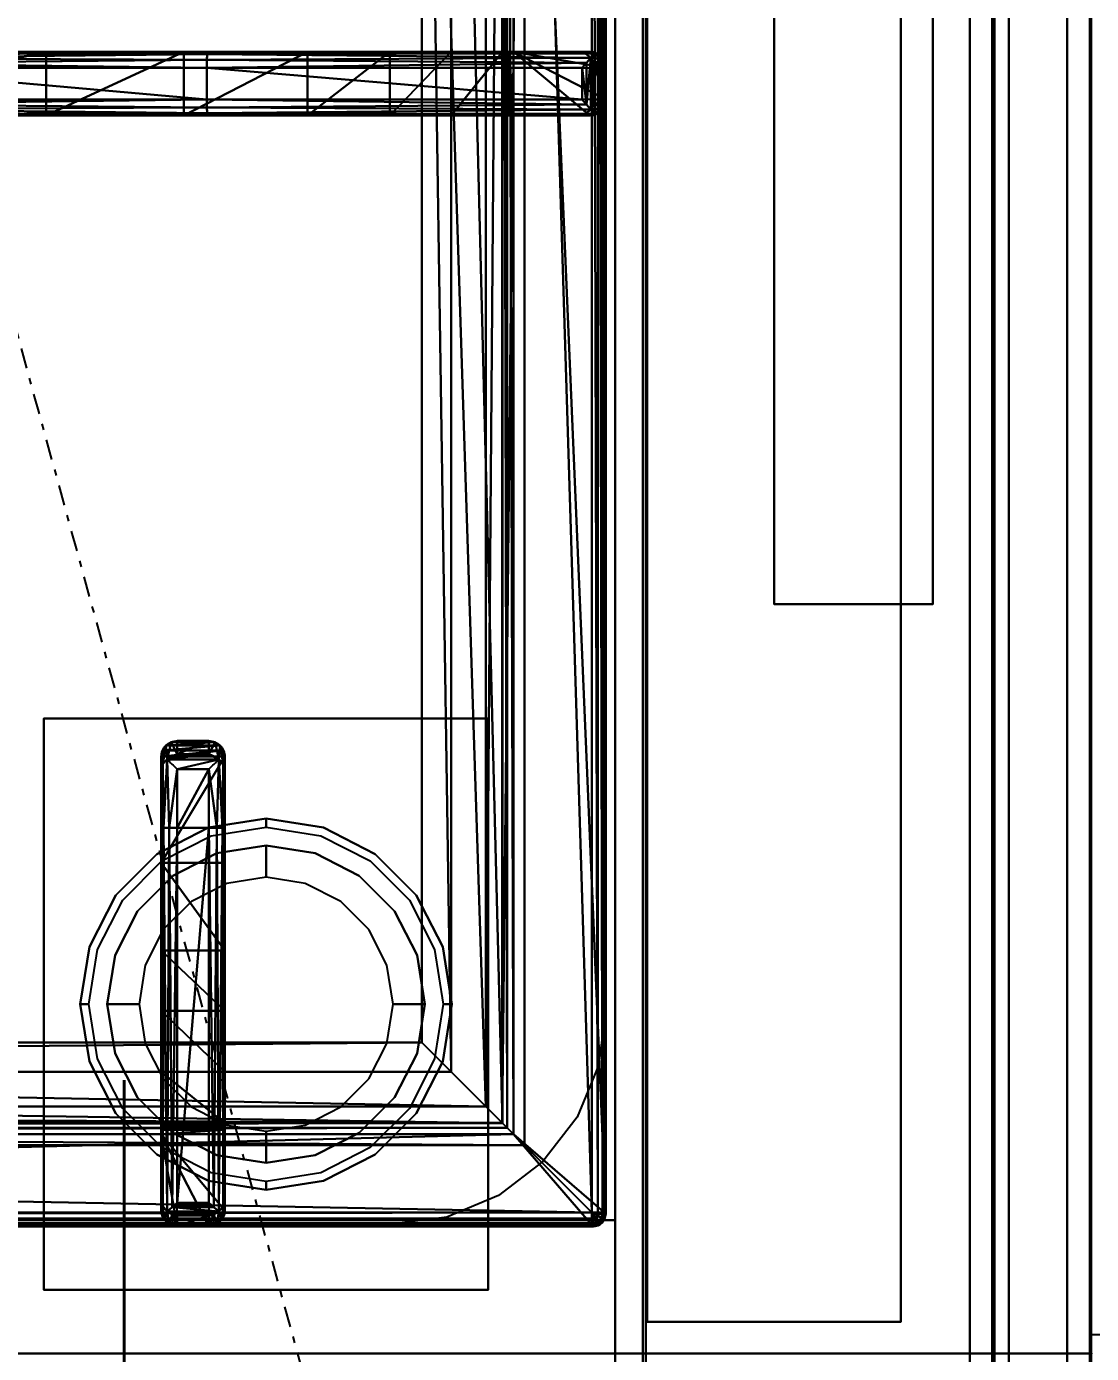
# Model space of a CAD drawing. Header units: millimetres. Extents: x 45 to 25350, y 77 to 5059.
# Drawn here: x 22206.23 to 22223, y 3859.1 to 3880 of the extents above; entities that cross this region are included whole.
import ezdxf

# ---------------------------------------------------------------- set-up
doc = ezdxf.new("R2010")
doc.units = ezdxf.units.MM
doc.header["$LTSCALE"] = 5
doc.linetypes.add('TRATTEGGIATA', pattern=[19.05, 12.7, -6.35])
doc.linetypes.add('TRATTO-PUNTO', pattern=[1, 0.5, -0.25, 0, -0.25])
for name, color, linetype in [('200-EquipBlack-3d', 250, 'Continuous'), ('200-EquipBorder-2d', 9, 'Continuous'), ('200-EquipDoors-2d', 252, 'Continuous'), ('200-EquipInternal-2d', 252, 'Continuous'), ('200-EquipSteel-3d', 9, 'Continuous'), ('250-ele-2d', 20, 'Continuous')]:
    doc.layers.add(name, color=color, linetype=linetype)
doc.layers.add('200-InsPoint-3D', color=3, linetype='Continuous', plot=False)
doc.styles.add('SIMPLEX', font='simplex')

# ---------------------------------------------------------------- blocks, each defined once
blk = doc.blocks.new('ELECTROLUX-MC7-PASTACOOKER-400')
at = {"layer": '200-EquipSteel-3d'}
for points, invisible_edges in [([(400, -655, 900), (370, -571.24, 900), (370, -133.76, 900), (400, -80.5, 900)], 5), ([(368.85, -579.97, 900), (370, -571.24, 900), (400, -655, 900)], 10), ([(365.48, -588.12, 900), (368.85, -579.97, 900), (400, -655, 900)], 10), ([(360.11, -595.11, 900), (365.48, -588.12, 900), (400, -655, 900)], 10), ([(353.12, -600.48, 900), (360.11, -595.11, 900), (400, -655, 900)], 10), ([(344.97, -603.85, 900), (353.12, -600.48, 900), (400, -655, 900)], 10), ([(336.24, -605, 900), (344.97, -603.85, 900), (400, -655, 900)], 10), ([(0, -655, 900), (63.76, -605, 900), (336.24, -605, 900), (400, -655, 900)], 5)]:
    blk.add_3dface(points, dxfattribs=dict(at, invisible_edges=invisible_edges))
blk = doc.blocks.new('ELECTROLUX-MC-CRUSCOTTO400')
at = {"layer": '200-EquipBorder-2d'}
for p in [(400, 0), (0, -75)]:
    blk.add_line(p, (400, -75), dxfattribs=at)
at = {"layer": '200-EquipSteel-3d'}
for points in [[(0, -55.83, 654.41), (0, 0, 660.54), (400, 0, 660.54), (400, -55.83, 654.41)], [(0, 0, 660.54), (0, 0, 900), (400, 0, 900), (400, 0, 660.54)], [(0, 0, 900), (0, -62, 900), (400, -62, 900), (400, 0, 900)], [(0, -4.32, 810.26), (0, -59.37, 692.2), (400, -59.37, 692.2), (400, -4.32, 810.26)], [(0, -71.19, 877.81), (0, -4.82, 813.08), (400, -4.82, 813.08), (400, -71.19, 877.81)], [(0, -59.7, 690.72), (0, -59.7, 657.89), (400, -59.7, 657.89), (400, -59.7, 690.72)], [(0, -74.75, 884.46), (0, -71.19, 877.81), (400, -71.19, 877.81), (400, -74.75, 884.46)]]:
    blk.add_3dface(points, dxfattribs=at)
for points, invisible_edges in [([(0, -4.12, 811.75), (0, -4.1, 810.99), (400, -4.1, 810.99), (400, -4.12, 811.75)], 10), ([(0, -4.1, 810.99), (0, -4.32, 810.26), (400, -4.32, 810.26), (400, -4.1, 810.99)], 8), ([(0, -4.36, 812.47), (0, -4.12, 811.75), (400, -4.12, 811.75), (400, -4.36, 812.47)], 10), ([(0, -4.82, 813.08), (0, -4.36, 812.47), (400, -4.36, 812.47), (400, -4.82, 813.08)], 2), ([(0, -57.28, 654.56), (0, -55.83, 654.41), (400, -55.83, 654.41), (400, -57.28, 654.56)], 8), ([(0, -58.54, 655.29), (0, -57.28, 654.56), (400, -57.28, 654.56), (400, -58.54, 655.29)], 10), ([(0, -59.4, 656.46), (0, -58.54, 655.29), (400, -58.54, 655.29), (400, -59.4, 656.46)], 10), ([(0, -59.37, 692.2), (0, -59.51, 691.85), (400, -59.51, 691.85), (400, -59.37, 692.2)], 2), ([(0, -59.7, 657.89), (0, -59.4, 656.46), (400, -59.4, 656.46), (400, -59.7, 657.89)], 2), ([(0, -59.51, 691.85), (0, -59.62, 691.48), (400, -59.62, 691.48), (400, -59.51, 691.85)], 10), ([(0, -59.62, 691.48), (0, -59.68, 691.11), (400, -59.68, 691.11), (400, -59.62, 691.48)], 10), ([(0, -59.68, 691.11), (0, -59.7, 690.72), (400, -59.7, 690.72), (400, -59.68, 691.11)], 8), ([(0, -62, 900), (0, -69.22, 897.81), (400, -69.22, 897.81), (400, -62, 900)], 2), ([(0, -69.22, 897.81), (0, -74.01, 891.97), (400, -74.01, 891.97), (400, -69.22, 897.81)], 10), ([(0, -74.01, 891.97), (0, -74.75, 884.46), (400, -74.75, 884.46), (400, -74.01, 891.97)], 8)]:
    blk.add_3dface(points, dxfattribs=dict(at, invisible_edges=invisible_edges))
at = {"layer": '200-InsPoint-3D'}
blk.add_point((400, -75), dxfattribs=at)
blk = doc.blocks.new('ELECTROLUX-MC7-BODYTOP400')
at = {"layer": '200-EquipBorder-2d'}
blk.add_line((400, 0), (400, -655), dxfattribs=at)
at = {"layer": '200-EquipSteel-3d'}
for points in [[(0, -655, 650), (0, -2, 650), (400, -2, 650), (400, -655, 650)], [(400, -655, 650), (400, -2, 650), (400, -2, 900), (400, -655, 900)], [(0, -655, 650), (400, -655, 650), (400, -655, 900), (0, -655, 900)]]:
    blk.add_3dface(points, dxfattribs=at)
blk = doc.blocks.new('ELECTROLUX-MC7-BODY400X600')
at = {"layer": '200-EquipSteel-3d'}
for points in [[(379, -655, 200), (400, -655, 200), (400, -2, 200), (379, -2, 200)], [(400, -655, 650), (400, -655, 200), (400, -2, 200), (400, -2, 650)], [(400, -655, 200), (379, -655, 200), (379, -655, 650), (400, -655, 650)]]:
    blk.add_3dface(points, dxfattribs=at)
blk = doc.blocks.new('E7PCED1KF0')
for name, p in [('ELECTROLUX-MC7-BODYTOP400', (0, 0)), ('ELECTROLUX-MC7-BODY400X600', (0, 0)), ('ELECTROLUX-MC7-PASTACOOKER-400', (0, 0)), ('ELECTROLUX-MC-CRUSCOTTO400', (0, -655))]:
    blk.add_blockref(name, p)
blk = doc.blocks.new('ECON')
at = {"layer": '250-ele-2d'}
for p, q in [((0, 40.64), (0, 20.32)), ((-40.64, 0), (-20.32, 0)), ((20.32, 0), (40.64, 0)), ((0, -20.32), (0, -40.64))]:
    blk.add_line(p, q, dxfattribs=at)
for radius in [20.32, 1]:
    blk.add_circle((0, 0), radius, dxfattribs=at)
blk.add_point((0, 0), dxfattribs=at)
at = {"layer": '250-ele-2d', "style": 'SIMPLEX', "flags": 8}
blk.add_attdef('E', (50.05, -40.64), '', height=81, dxfattribs=at)
blk = doc.blocks.new('ELECTROLUX-MC7-BODY1200X250')
at = {"layer": '200-EquipBorder-2d'}
blk.add_line((0, -655), (0, 0), dxfattribs=at)
at = {"layer": '200-EquipSteel-3d'}
for points, invisible_edges in [([(0, -655, 650), (0, -655, 900), (0, -2, 900), (0, -102, 724)], 12), ([(0, -102, 724), (0, -655, 650), (0, -102, 650)], 1)]:
    blk.add_3dface(points, dxfattribs=dict(at, invisible_edges=invisible_edges))
for points in [[(0, -655, 650), (0, -102, 650), (1200, -102, 650), (1200, -655, 650)], [(0, -655, 650), (1200, -655, 650), (1200, -655, 900), (0, -655, 900)]]:
    blk.add_3dface(points, dxfattribs=at)
blk = doc.blocks.new('ELECTROLUX-MC-CRUSCOTTO1200')
at = {"layer": '200-EquipBorder-2d'}
for p, q in [((0, 0), (0, -75)), ((0, -75), (1200, -75))]:
    blk.add_line(p, q, dxfattribs=at)
at = {"layer": '200-EquipSteel-3d'}
for points in [[(0, -55.83, 654.41), (0, 0, 660.54), (1200, 0, 660.54), (1200, -55.83, 654.41)], [(0, 0, 660.54), (0, 0, 900), (1200, 0, 900), (1200, 0, 660.54)], [(0, 0, 900), (0, -62, 900), (1200, -62, 900), (1200, 0, 900)], [(0, -4.32, 810.26), (0, -59.37, 692.2), (1200, -59.37, 692.2), (1200, -4.32, 810.26)], [(0, -71.19, 877.81), (0, -4.82, 813.08), (1200, -4.82, 813.08), (1200, -71.19, 877.81)], [(0, -59.7, 690.72), (0, -59.7, 657.89), (1200, -59.7, 657.89), (1200, -59.7, 690.72)], [(0, -74.75, 884.46), (0, -71.19, 877.81), (1200, -71.19, 877.81), (1200, -74.75, 884.46)]]:
    blk.add_3dface(points, dxfattribs=at)
for points, invisible_edges in [([(0, -4.12, 811.75), (0, -4.1, 810.99), (1200, -4.1, 810.99), (1200, -4.12, 811.75)], 10), ([(0, -4.1, 810.99), (0, -4.32, 810.26), (1200, -4.32, 810.26), (1200, -4.1, 810.99)], 8), ([(0, -4.36, 812.47), (0, -4.12, 811.75), (1200, -4.12, 811.75), (1200, -4.36, 812.47)], 10), ([(0, -4.82, 813.08), (0, -4.36, 812.47), (1200, -4.36, 812.47), (1200, -4.82, 813.08)], 2), ([(0, -57.28, 654.56), (0, -55.83, 654.41), (1200, -55.83, 654.41), (1200, -57.28, 654.56)], 8), ([(0, -58.54, 655.29), (0, -57.28, 654.56), (1200, -57.28, 654.56), (1200, -58.54, 655.29)], 10), ([(0, -59.4, 656.46), (0, -58.54, 655.29), (1200, -58.54, 655.29), (1200, -59.4, 656.46)], 10), ([(0, -59.37, 692.2), (0, -59.51, 691.85), (1200, -59.51, 691.85), (1200, -59.37, 692.2)], 2), ([(0, -59.7, 657.89), (0, -59.4, 656.46), (1200, -59.4, 656.46), (1200, -59.7, 657.89)], 2), ([(0, -59.51, 691.85), (0, -59.62, 691.48), (1200, -59.62, 691.48), (1200, -59.51, 691.85)], 10), ([(0, -59.62, 691.48), (0, -59.68, 691.11), (1200, -59.68, 691.11), (1200, -59.62, 691.48)], 10), ([(0, -59.68, 691.11), (0, -59.7, 690.72), (1200, -59.7, 690.72), (1200, -59.68, 691.11)], 8), ([(0, -62, 900), (0, -69.22, 897.81), (1200, -69.22, 897.81), (1200, -62, 900)], 2), ([(0, -69.22, 897.81), (0, -74.01, 891.97), (1200, -74.01, 891.97), (1200, -69.22, 897.81)], 10), ([(0, -74.01, 891.97), (0, -74.75, 884.46), (1200, -74.75, 884.46), (1200, -74.01, 891.97)], 8)]:
    blk.add_3dface(points, dxfattribs=dict(at, invisible_edges=invisible_edges))
at = {"layer": '200-InsPoint-3D'}
blk.add_point((0, -75), dxfattribs=at)
blk = doc.blocks.new('ELECTROLUX-MC7-TOPFYERBRURNERS6')
at = {"layer": '200-EquipInternal-2d'}
for p, q in [((20, -651.5), (20, -85.5)), ((195, -534.86), (195, -590.74)), ((197.5, -590.69), (197.5, -534.29)), ((202.5, -534.29), (202.5, -590.69)), ((205, -590.74), (205, -534.86)), ((82.76, -583.5), (22.47, -583.5)), ((91.91, -583.5), (82.76, -583.5)), ((91.91, -583.5), (94.04, -583.5)), ((20, -586), (20, -591)), ((20, -586), (20, -591)), ((22, -586), (22, -591)), ((22, -586), (82.81, -586)), ((82.81, -586), (82.81, -591)), ((82.81, -586), (92.02, -586)), ((92.02, -591), (92.02, -586)), ((96.48, -586), (94.37, -586)), ((94.37, -586), (94.37, -591)), ((96.48, -591), (96.48, -586)), ((82.81, -591), (22, -591)), ((92.02, -591), (82.81, -591)), ((94.37, -591), (96.48, -591)), ((195, -590.74), (195, -651.03)), ((197.5, -590.69), (202.5, -590.69)), ((197.5, -651.5), (197.5, -590.69)), ((202.5, -590.69), (202.5, -651.5)), ((205, -651.03), (205, -590.74)), ((22.47, -593.5), (82.76, -593.5)), ((82.76, -593.5), (91.91, -593.5)), ((94.04, -593.5), (91.91, -593.5)), ((197.5, -651.5), (202.5, -651.5)), ((378, -653.5), (22, -653.5)), ((197.5, -653.5), (202.5, -653.5)), ((197.5, -653.5), (202.5, -653.5))]:
    blk.add_line(p, q, dxfattribs=at)
blk.add_lwpolyline([(48.98, -112.48), (351.02, -112.48), (351.02, -624.52), (48.98, -624.52)], close=True, dxfattribs=at)
at = {"layer": '200-EquipInternal-2d', "extrusion": (0, 0, -1)}
for centre, major_axis, ratio, start_param, end_param in [((22.47, -586), (0, 2.5), 0.948965, -0.895145, 0), ((82.76, -586), (0, 2.5), 0.02182, 0, 1.570796), ((91.91, -586), (0, 2.5), 0.84544, 0, 0.894481), ((91.91, -586), (2.5, 2.5), 0.02182, 0.872665, 1.54898), ((91.91, -586), (-1.92, 1.92), 0.8391, 1.592613, 2.268928), ((82.76, -591), (0, 2.5), 0.02182, 1.570796, 3.141593), ((91.91, -591), (-2.5, 2.5), 0.02182, 1.592613, 2.268928), ((91.91, -591), (1.92, 1.92), 0.8391, 0.872665, 1.54898), ((22.47, -591), (0, 2.5), 0.948965, 3.141593, 4.036737), ((91.91, -591), (0, 2.5), 0.84544, 2.247111, 3.141593)]:
    blk.add_ellipse(centre, major_axis=major_axis, ratio=ratio, start_param=start_param, end_param=end_param, dxfattribs=at)
at = {"layer": '200-EquipInternal-2d'}
for centre, major_axis, ratio, start_param, end_param in [((197.5, -590.74), (2.5, 0), 0.02182, 1.570796, 3.141593), ((202.5, -590.74), (2.5, 0), 0.02182, 0, 1.570796), ((22, -651.5), (1.42, 1.42), 0.997265, 2.357564, 3.925621), ((197.5, -651.03), (2.5, 0), 0.948965, 3.141593, 4.036737), ((202.5, -651.03), (2.5, 0), 0.948965, -0.895145, 0)]:
    blk.add_ellipse(centre, major_axis=major_axis, ratio=ratio, start_param=start_param, end_param=end_param, dxfattribs=at)
for points, knots in [([(20, -586), (20.01, -585.86), (20.03, -585.71), (20.09, -585.41), (20.14, -585.25), (20.31, -584.87), (20.45, -584.64), (20.62, -584.44)], [0, 0, 0, 0, 0.576945, 0.576945, 1.153889, 1.153889, 2.068716, 2.068716, 2.068716, 2.068716]), ([(20.62, -584.44), (20.79, -584.64), (20.99, -584.87), (21.33, -585.25), (21.47, -585.41), (21.74, -585.71), (21.87, -585.86), (22, -586)], [11.858599, 11.858599, 11.858599, 11.858599, 12.773425, 12.773425, 13.35037, 13.35037, 13.927314, 13.927314, 13.927314, 13.927314]), ([(94.04, -583.5), (94.19, -583.5), (94.35, -583.51), (94.66, -583.58), (94.82, -583.63), (95.12, -583.75), (95.26, -583.83), (95.53, -584.02), (95.65, -584.12), (95.87, -584.34), (95.97, -584.47), (96.15, -584.74), (96.23, -584.89), (96.35, -585.2), (96.4, -585.36), (96.46, -585.68), (96.48, -585.84), (96.48, -586)], [3.776921, 3.776921, 3.776921, 3.776921, 4.248957, 4.248957, 4.720993, 4.720993, 5.193029, 5.193029, 5.665065, 5.665065, 6.135831, 6.135831, 6.606596, 6.606596, 7.077361, 7.077361, 7.548126, 7.548126, 7.548126, 7.548126]), ([(20.62, -592.56), (20.45, -592.36), (20.31, -592.13), (20.14, -591.75), (20.09, -591.59), (20.03, -591.29), (20.01, -591.14), (20, -591)], [11.858599, 11.858599, 11.858599, 11.858599, 12.773425, 12.773425, 13.35037, 13.35037, 13.927314, 13.927314, 13.927314, 13.927314]), ([(22, -591), (21.87, -591.14), (21.74, -591.29), (21.47, -591.59), (21.33, -591.75), (20.99, -592.13), (20.79, -592.36), (20.62, -592.56)], [0, 0, 0, 0, 0.576945, 0.576945, 1.153889, 1.153889, 2.068716, 2.068716, 2.068716, 2.068716]), ([(96.48, -591), (96.48, -591.16), (96.46, -591.32), (96.4, -591.64), (96.35, -591.8), (96.23, -592.11), (96.15, -592.26), (95.97, -592.53), (95.87, -592.66), (95.65, -592.88), (95.53, -592.98), (95.26, -593.17), (95.12, -593.25), (94.82, -593.37), (94.66, -593.42), (94.35, -593.48), (94.19, -593.5), (94.04, -593.5)], [15.096253, 15.096253, 15.096253, 15.096253, 15.567018, 15.567018, 16.037783, 16.037783, 16.508548, 16.508548, 16.979314, 16.979314, 17.45135, 17.45135, 17.923386, 17.923386, 18.395422, 18.395422, 18.867458, 18.867458, 18.867458, 18.867458]), ([(195.94, -652.88), (196.14, -652.71), (196.37, -652.51), (196.75, -652.17), (196.91, -652.03), (197.21, -651.76), (197.36, -651.63), (197.5, -651.5)], [11.858599, 11.858599, 11.858599, 11.858599, 12.773425, 12.773425, 13.35037, 13.35037, 13.927314, 13.927314, 13.927314, 13.927314]), ([(202.5, -651.5), (202.64, -651.63), (202.79, -651.76), (203.09, -652.03), (203.25, -652.17), (203.63, -652.51), (203.86, -652.71), (204.06, -652.88)], [0, 0, 0, 0, 0.576945, 0.576945, 1.153889, 1.153889, 2.068716, 2.068716, 2.068716, 2.068716]), ([(197.5, -653.5), (197.36, -653.49), (197.21, -653.47), (196.91, -653.41), (196.75, -653.36), (196.37, -653.19), (196.14, -653.05), (195.94, -652.88)], [0, 0, 0, 0, 0.576945, 0.576945, 1.153889, 1.153889, 2.068716, 2.068716, 2.068716, 2.068716]), ([(204.06, -652.88), (203.86, -653.05), (203.63, -653.19), (203.25, -653.36), (203.09, -653.41), (202.79, -653.47), (202.64, -653.49), (202.5, -653.5)], [11.858599, 11.858599, 11.858599, 11.858599, 12.773425, 12.773425, 13.35037, 13.35037, 13.927314, 13.927314, 13.927314, 13.927314])]:
    blk.add_open_spline(points, degree=3, knots=knots, dxfattribs=at)
at = {"layer": '200-EquipSteel-3d'}
for points, invisible_edges in [([(0, -80.5, 900), (20.34, -117.26, 900), (20.34, -619.74, 900), (0, -655, 900)], 5), ([(21.49, -628.47, 900), (20.34, -619.74, 900), (0, -655, 900)], 10), ([(24.86, -636.62, 900), (21.49, -628.47, 900), (0, -655, 900)], 10), ([(30.23, -643.61, 900), (24.86, -636.62, 900), (0, -655, 900)], 10), ([(37.22, -648.98, 900), (30.23, -643.61, 900), (0, -655, 900)], 10), ([(45.37, -652.35, 900), (37.22, -648.98, 900), (0, -655, 900)], 10), ([(54.11, -653.5, 900), (45.37, -652.35, 900), (0, -655, 900)], 10), ([(0, -655, 900), (54.11, -653.5, 900), (345.89, -653.5, 900), (400, -655, 900)], 5)]:
    blk.add_3dface(points, dxfattribs=dict(at, invisible_edges=invisible_edges))
at = {"layer": '200-EquipBlack-3d'}
mesh = blk.add_polyface(dxfattribs=at)
corners = [(379.78, -85.71, 904.1), (380, -85.5, 900), (379.52, -84.72, 904.14), (379.73, -84.5, 900), (378, -83.5, 900), (378.78, -83.98, 904.14), (379, -83.77, 900), (377.79, -83.72, 904.1), (379.48, -85.71, 905.06), (379.29, -84.85, 905), (378.65, -85.21, 905.73), (378.76, -85.71, 905.75), (378.65, -84.21, 905), (377.79, -84.02, 905.06), (378.29, -84.85, 905.73), (377.79, -84.74, 905.75), (377.79, -85.71, 906), (22.21, -85.71, 906), (22.21, -84.74, 905.75), (22.21, -84.02, 905.06), (22.21, -83.72, 904.1), (22, -83.5, 900), (365.45, -638.95, 900), (22, -653.5, 900), (34.55, -638.95, 900), (365.45, -98.05, 900), (380, -651.5, 900), (34.55, -98.05, 900), (20, -85.5, 900), (21, -83.77, 900), (379.73, -652.5, 900), (379, -653.23, 900), (378, -653.5, 900), (20, -651.5, 900), (20.27, -652.5, 900), (21, -653.23, 900), (20.27, -84.5, 900), (21.22, -83.98, 904.14), (20.48, -84.72, 904.14), (20.22, -85.71, 904.1), (21.35, -84.21, 905), (21.71, -84.85, 905.73), (20.71, -84.85, 905), (20.52, -85.71, 905.06), (21.35, -85.21, 905.73), (21.24, -85.71, 905.75), (22.21, -651.29, 906), (21.24, -651.29, 905.75), (20.52, -651.29, 905.06), (20.22, -651.29, 904.1), (20.48, -652.28, 904.14), (21.22, -653.02, 904.14), (22.21, -653.28, 904.1), (20.71, -652.15, 905), (21.35, -651.79, 905.73), (21.35, -652.79, 905), (22.21, -652.98, 905.06), (21.71, -652.15, 905.73), (22.21, -652.26, 905.75), (35.55, -637.95, 899.73), (35.55, -99.05, 899.73), (36.28, -99.78, 899), (36.28, -637.22, 899), (38.88, -634.62, 902.5), (38.88, -102.38, 902.5), (36.31, -637.19, 905.06), (36.31, -99.81, 905.06), (32.81, -96.31, 906), (32.81, -640.69, 906), (48.98, -624.52, 885), (48.98, -112.48, 885), (44.36, -107.86, 885), (44.36, -629.14, 885), (377.79, -653.28, 904.1), (377.79, -652.98, 905.06), (377.79, -651.29, 906), (377.79, -652.26, 905.75), (363.72, -637.22, 899), (364.45, -637.95, 899.73), (364.45, -99.05, 899.73), (363.72, -99.78, 899), (367.19, -640.69, 906), (367.19, -96.31, 906), (378.78, -653.02, 904.14), (379.52, -652.28, 904.14), (379.78, -651.29, 904.1), (378.65, -652.79, 905), (378.29, -652.15, 905.73), (379.29, -652.15, 905), (379.48, -651.29, 905.06), (378.65, -651.79, 905.73), (378.76, -651.29, 905.75), (361.12, -634.62, 902.5), (351.02, -624.52, 885), (363.69, -637.19, 905.06), (355.64, -629.14, 885), (355.64, -107.86, 885), (351.02, -112.48, 885), (361.12, -102.38, 902.5), (363.69, -99.81, 905.06)]
mesh.append_faces([[corners[k] for k in face] for face in [(16, 10, 14), (17, 41, 44), (46, 54, 57), (75, 87, 90)]])
mesh.append_faces([[corners[k] for k in face] for face in [(4, 5, 6), (8, 10, 11), (16, 11, 10), (15, 16, 14), (7, 19, 13), (13, 18, 15), (28, 38, 36), (19, 41, 18), (17, 18, 41), (45, 17, 44), (39, 48, 43), (43, 47, 45), (23, 51, 35), (48, 54, 47), (46, 47, 54), (58, 46, 57), (52, 74, 56), (76, 56, 74), (26, 84, 30), (74, 87, 76), (85, 88, 84), (88, 87, 86), (75, 76, 87), (91, 75, 90), (85, 8, 89), (11, 89, 8)]], dxfattribs={"vtx0": -1})
mesh.append_faces([[corners[k] for k in face] for face in [(16, 15, 17), (22, 23, 24), (25, 26, 22), (27, 21, 25), (21, 28, 29), (6, 1, 4), (4, 25, 21), (24, 28, 27), (35, 33, 23), (26, 25, 1), (23, 22, 32), (17, 45, 46), (75, 81, 46), (81, 16, 82), (46, 67, 17), (17, 82, 16), (93, 72, 69), (72, 93, 95), (70, 71, 97), (97, 95, 93)]], dxfattribs={"vtx0": -1, "vtx1": -1})
mesh.append_faces([[corners[k] for k in face] for face in [(21, 27, 28), (4, 1, 25), (26, 32, 22), (24, 23, 33)]], dxfattribs={"vtx0": -1, "vtx1": -1, "vtx2": -1})
mesh.append_faces([[corners[k] for k in face] for face in [(17, 15, 18), (24, 33, 28), (46, 45, 47), (75, 58, 76), (16, 91, 11)]], dxfattribs={"vtx0": -1, "vtx2": -1})
mesh.append_faces([[corners[k] for k in face] for face in [(0, 1, 2), (5, 2, 6), (8, 0, 9), (5, 12, 2), (5, 7, 12), (12, 13, 14), (12, 14, 9), (2, 9, 0), (10, 9, 14), (19, 18, 13), (4, 21, 7), (30, 31, 26), (34, 33, 35), (20, 21, 37), (38, 37, 36), (19, 20, 40), (38, 42, 37), (38, 39, 42), (42, 43, 44), (42, 44, 40), (37, 40, 20), (41, 40, 44), (48, 47, 43), (28, 33, 39), (49, 33, 50), (51, 50, 35), (48, 49, 53), (51, 55, 50), (51, 52, 55), (55, 56, 57), (55, 57, 53), (50, 53, 49), (54, 53, 57), (24, 27, 59), (61, 62, 60), (63, 64, 65), (67, 68, 66), (69, 70, 63), (61, 71, 62), (73, 74, 52), (58, 56, 76), (32, 73, 23), (62, 77, 59), (22, 24, 78), (27, 25, 60), (80, 61, 79), (73, 32, 83), (84, 83, 30), (74, 73, 86), (88, 89, 90), (88, 86, 84), (83, 84, 86), (92, 93, 63), (68, 81, 65), (92, 63, 94), (72, 95, 62), (95, 96, 77), (98, 97, 92), (81, 82, 94), (98, 92, 99), (77, 80, 78), (25, 22, 79), (0, 8, 85), (91, 89, 11), (80, 96, 61), (70, 97, 64), (64, 98, 66), (82, 67, 99), (1, 0, 26)]], dxfattribs={"vtx1": -1})
mesh.append_faces([[corners[k] for k in face] for face in [(31, 32, 26), (75, 46, 58), (75, 16, 81), (81, 68, 46), (68, 67, 46), (67, 82, 17), (70, 69, 71), (72, 71, 69), (71, 96, 97), (96, 95, 97), (16, 75, 91)]], dxfattribs={"vtx1": -1, "vtx2": -1})
mesh.append_faces([[corners[k] for k in face] for face in [(1, 3, 2), (4, 7, 5), (2, 3, 6), (8, 9, 10), (7, 13, 12), (12, 9, 2), (13, 15, 14), (7, 20, 19), (21, 20, 7), (6, 3, 1), (28, 36, 29), (21, 29, 37), (28, 39, 38), (37, 29, 36), (19, 40, 41), (39, 43, 42), (42, 40, 37), (43, 45, 44), (39, 49, 48), (33, 49, 39), (33, 34, 50), (23, 52, 51), (50, 34, 35), (48, 53, 54), (52, 56, 55), (55, 53, 50), (56, 58, 57), (27, 60, 59), (62, 59, 60), (64, 66, 65), (68, 65, 66), (70, 64, 63), (71, 72, 62), (73, 52, 23), (77, 78, 59), (24, 59, 78), (25, 79, 60), (61, 60, 79), (32, 31, 83), (26, 85, 84), (83, 31, 30), (74, 86, 87), (73, 83, 86), (85, 89, 88), (88, 90, 87), (89, 91, 90), (93, 69, 63), (81, 94, 65), (63, 65, 94), (95, 77, 62), (96, 80, 77), (97, 93, 92), (82, 99, 94), (92, 94, 99), (80, 79, 78), (22, 78, 79), (96, 71, 61), (97, 98, 64), (98, 99, 66), (67, 66, 99), (0, 85, 26)]], dxfattribs={"vtx2": -1})
mesh = blk.add_polyface(dxfattribs=at)
corners = [(195, -649.29, 932.5), (195, -651, 900), (195.25, -650.32, 933.58), (196.25, -653.16, 900), (195.94, -651.14, 934.45), (195.33, -652.25, 900), (196.7, -651.6, 933.81), (197.5, -651.77, 933.1), (197.5, -653.5, 900), (202.5, -651.77, 933.1), (202.5, -653.5, 900), (195, -638.95, 900), (205, -638.95, 900), (205, -651, 900), (204.67, -652.25, 900), (203.75, -653.16, 900), (195, -590.74, 932.5), (195, -587.05, 917.44), (195, -565.35, 922), (195, -534.44, 922), (195, -534.86, 930.01), (195, -606.51, 904.45), (195, -619.52, 885), (195, -637.22, 899), (195, -629.14, 885), (195, -637.67, 899.53), (195, -638.27, 899.88), (196.72, -532.55, 931.28), (196.25, -532.27, 922), (195.97, -532.97, 931.91), (197.5, -532.39, 930.59), (197.5, -531.94, 922), (195.33, -533.19, 922), (195.26, -533.81, 931.06), (195.33, -590.71, 933.75), (196.25, -590.69, 934.67), (196.79, -533.67, 932.35), (197.49, -534.29, 932.48), (197.5, -590.69, 935), (197.47, -534.26, 932.48), (197.43, -534.23, 932.48), (197.35, -534.16, 932.47), (197.18, -534.01, 932.45), (202.5, -531.94, 922), (205, -565.35, 922), (205, -534.44, 922), (204.67, -533.19, 922), (203.75, -532.27, 922), (196.7, -650.48, 934.87), (197.5, -649.77, 935), (202.5, -532.39, 930.59), (204.03, -532.97, 931.91), (203.21, -533.67, 932.35), (202.65, -534.16, 932.47), (202.57, -534.23, 932.48), (202.53, -534.27, 932.48), (202.5, -534.29, 932.48), (202.82, -534.01, 932.45), (203.28, -532.55, 931.28), (202.5, -590.69, 935), (202.5, -649.77, 935), (203.3, -651.6, 933.81), (204.06, -651.14, 934.45), (203.3, -650.48, 934.87), (204.75, -650.32, 933.58), (205, -649.29, 932.5), (204.67, -590.71, 933.75), (205, -590.74, 932.5), (203.75, -590.69, 934.67), (205, -606.51, 904.45), (205, -587.05, 917.44), (205, -638.27, 899.88), (205, -637.67, 899.53), (205, -629.14, 885), (205, -619.52, 885), (205, -637.22, 899), (205, -534.86, 930.01), (204.74, -533.81, 931.06)]
mesh.append_faces([[corners[k] for k in face] for face in [(3, 4, 5), (4, 3, 6), (7, 6, 8), (8, 6, 3), (4, 2, 5), (27, 28, 29), (30, 31, 27), (31, 28, 27), (28, 32, 29), (29, 32, 33), (33, 34, 29), (29, 35, 36), (48, 35, 4), (49, 38, 48), (4, 34, 2), (61, 15, 62), (9, 10, 61), (10, 15, 61), (15, 14, 62), (62, 14, 64), (64, 66, 62), (62, 68, 63), (60, 63, 59), (47, 51, 46), (51, 47, 58), (50, 58, 43), (43, 58, 47), (51, 77, 46), (52, 68, 51), (51, 66, 77)]])
mesh.append_faces([[corners[k] for k in face] for face in [(19, 33, 32), (34, 35, 29), (38, 35, 48), (35, 34, 4), (60, 48, 63), (13, 64, 14), (66, 68, 62), (68, 66, 51), (18, 70, 17), (74, 21, 69), (69, 17, 70)]], dxfattribs={"vtx0": -1})
mesh.append_faces([[corners[k] for k in face] for face in [(3, 1, 8), (13, 10, 12), (16, 17, 0), (17, 16, 18), (20, 18, 16), (22, 23, 21), (43, 44, 31), (44, 43, 45), (47, 45, 43), (41, 53, 42), (65, 70, 67)]], dxfattribs={"vtx0": -1, "vtx1": -1})
mesh.append_faces([[corners[k] for k in face] for face in [(12, 8, 1), (11, 0, 21), (37, 39, 38), (39, 40, 38), (40, 41, 38), (53, 41, 54), (39, 55, 40), (56, 55, 37), (37, 55, 39), (55, 54, 40), (40, 54, 41), (37, 38, 56), (38, 59, 56), (65, 12, 69), (53, 54, 59), (54, 55, 59), (55, 56, 59)]], dxfattribs={"vtx0": -1, "vtx1": -1, "vtx2": -1})
mesh.append_faces([[corners[k] for k in face] for face in [(16, 34, 33), (38, 36, 35), (16, 2, 34), (67, 66, 64), (65, 69, 70), (69, 72, 75), (67, 77, 66)]], dxfattribs={"vtx0": -1, "vtx2": -1})
mesh.append_faces([[corners[k] for k in face] for face in [(0, 1, 2), (5, 2, 1), (7, 8, 9), (11, 12, 1), (14, 15, 13), (1, 0, 11), (19, 18, 20), (20, 33, 19), (20, 16, 33), (42, 36, 38), (32, 28, 19), (46, 45, 47), (0, 2, 16), (30, 27, 50), (29, 51, 27), (51, 29, 52), (57, 52, 42), (58, 50, 27), (6, 61, 4), (6, 7, 61), (4, 62, 48), (49, 48, 60), (65, 64, 13), (65, 67, 64), (13, 12, 65), (73, 74, 75), (45, 76, 44), (45, 46, 76), (77, 76, 46), (76, 77, 67), (57, 53, 59), (31, 30, 43), (44, 70, 18), (21, 17, 69), (74, 73, 22), (73, 75, 24), (23, 75, 25), (12, 11, 71), (26, 25, 71)]], dxfattribs={"vtx1": -1})
mesh.append_faces([[corners[k] for k in face] for face in [(15, 10, 13), (10, 8, 12), (17, 21, 0), (23, 25, 21), (25, 26, 21), (26, 11, 21), (28, 31, 19), (44, 18, 31), (18, 19, 31), (38, 49, 59), (12, 71, 69), (71, 72, 69), (74, 69, 75), (70, 44, 67), (76, 67, 44), (68, 52, 59)]], dxfattribs={"vtx1": -1, "vtx2": -1})
mesh.append_faces([[corners[k] for k in face] for face in [(8, 10, 9), (3, 5, 1), (22, 24, 23), (41, 42, 38), (29, 36, 52), (53, 57, 42), (51, 58, 27), (52, 36, 42), (49, 60, 59), (7, 9, 61), (61, 62, 4), (62, 63, 48), (59, 63, 68), (52, 57, 59), (30, 50, 43), (74, 22, 21), (73, 24, 22), (75, 23, 24), (75, 72, 25), (11, 26, 71), (25, 72, 71)]], dxfattribs={"vtx2": -1})
mesh = blk.add_polyface(dxfattribs=at)
corners = [(92.02, -586, 934.6), (93.56, -592.56, 933.98), (93.56, -584.43, 933.98), (92.02, -591, 934.6), (94.37, -591, 932.53), (94.37, -586, 932.53), (96.29, -585.04, 920.55), (96.48, -586, 920.59), (95.76, -584.23, 920.43), (92.82, -583.75, 933.14), (94.04, -583.5, 920), (91.91, -583.5, 932.1), (94.97, -583.69, 920.24), (96.48, -591, 920.59), (96.29, -591.96, 920.55), (92.82, -593.25, 933.14), (95.76, -592.77, 920.43), (94.97, -593.31, 920.24), (94.04, -593.5, 920), (91.91, -593.5, 932.1), (82.76, -583.5, 932.5), (77.27, -583.5, 912.68), (24.21, -583.5, 932.5), (53.98, -583.5, 885), (36.28, -583.5, 899), (63.49, -583.5, 900.63), (44.36, -583.5, 885), (35.83, -583.5, 899.53), (35.23, -583.5, 899.88), (22.5, -583.5, 900), (34.55, -583.5, 900), (77.27, -593.5, 912.68), (53.98, -593.5, 885), (63.49, -593.5, 900.63), (82.76, -593.5, 932.5), (22.5, -593.5, 900), (34.55, -593.5, 900), (24.21, -593.5, 932.5), (35.23, -593.5, 899.88), (35.83, -593.5, 899.53), (44.36, -593.5, 885), (36.28, -593.5, 899), (21.73, -591, 933.1), (20, -591, 900), (21.9, -591.8, 933.81), (21.25, -593.16, 900), (22.36, -592.56, 934.45), (20.34, -592.25, 900), (23.18, -593.25, 933.58), (20, -586, 900), (21.73, -586, 933.1), (20.34, -584.75, 900), (21.25, -583.83, 900), (82.81, -592.25, 934.67), (82.81, -591, 935), (82.79, -593.16, 933.75), (23.02, -591.8, 934.87), (23.73, -591, 935), (82.81, -586, 935), (23.73, -586, 935), (22.36, -584.44, 934.45), (23.02, -585.2, 934.87), (21.9, -585.2, 933.81), (23.18, -583.75, 933.58), (82.79, -583.83, 933.75), (82.81, -584.75, 934.67)]
mesh.append_faces([[corners[k] for k in face] for face in [(5, 6, 2), (5, 7, 6), (6, 8, 2), (13, 4, 14), (16, 14, 1), (1, 14, 4), (42, 43, 44), (45, 46, 47), (46, 45, 48), (46, 44, 47), (44, 43, 47), (1, 55, 15), (48, 55, 46), (46, 53, 56), (57, 56, 54), (50, 62, 49), (49, 62, 51), (63, 52, 60), (52, 51, 60), (60, 51, 62), (61, 65, 60), (59, 58, 61), (60, 64, 63), (9, 64, 2)]])
mesh.append_faces([[corners[k] for k in face] for face in [(0, 1, 2), (15, 16, 1), (16, 15, 17), (19, 17, 15), (32, 25, 33), (35, 48, 45), (35, 30, 36), (3, 53, 1), (53, 55, 1), (55, 53, 46), (58, 65, 61), (65, 64, 60), (64, 65, 2), (65, 0, 2)]], dxfattribs={"vtx0": -1})
mesh.append_faces([[corners[k] for k in face] for face in [(20, 21, 22), (23, 24, 25), (25, 22, 21), (30, 22, 28), (12, 17, 10), (17, 12, 16), (6, 14, 8), (8, 16, 12), (18, 34, 31), (37, 31, 34), (51, 29, 49), (49, 30, 43)]], dxfattribs={"vtx0": -1, "vtx1": -1})
mesh.append_faces([[corners[k] for k in face] for face in [(25, 28, 22), (37, 38, 33), (35, 43, 30)]], dxfattribs={"vtx0": -1, "vtx1": -1, "vtx2": -1})
mesh.append_faces([[corners[k] for k in face] for face in [(37, 33, 31), (33, 39, 41), (34, 15, 55), (34, 55, 48), (58, 54, 3), (54, 58, 59), (20, 63, 64), (20, 64, 9)]], dxfattribs={"vtx0": -1, "vtx2": -1})
mesh.append_faces([[corners[k] for k in face] for face in [(1, 4, 2), (2, 8, 9), (10, 11, 12), (12, 9, 8), (4, 13, 5), (18, 17, 19), (11, 10, 20), (29, 22, 30), (7, 13, 6), (10, 18, 21), (25, 21, 33), (19, 34, 18), (35, 36, 37), (40, 32, 41), (37, 48, 35), (43, 42, 49), (45, 47, 35), (19, 15, 34), (37, 34, 48), (0, 58, 3), (57, 54, 59), (42, 44, 50), (46, 60, 44), (60, 46, 61), (59, 61, 57), (62, 50, 44), (22, 29, 63), (22, 63, 20), (11, 20, 9), (26, 23, 40), (24, 26, 41), (36, 30, 38), (24, 41, 27), (39, 38, 27)]], dxfattribs={"vtx1": -1})
mesh.append_faces([[corners[k] for k in face] for face in [(10, 21, 20), (24, 27, 25), (27, 28, 25), (13, 14, 6), (14, 16, 8), (36, 38, 37), (38, 39, 33), (32, 33, 41), (47, 43, 35), (29, 30, 49), (3, 54, 53), (58, 0, 65)]], dxfattribs={"vtx1": -1, "vtx2": -1})
mesh.append_faces([[corners[k] for k in face] for face in [(0, 3, 1), (4, 5, 2), (11, 9, 12), (13, 7, 5), (23, 26, 24), (17, 18, 10), (18, 31, 21), (32, 23, 25), (21, 31, 33), (42, 50, 49), (51, 52, 29), (54, 56, 53), (46, 56, 61), (60, 62, 44), (61, 56, 57), (29, 52, 63), (23, 32, 40), (26, 40, 41), (30, 28, 38), (41, 39, 27), (38, 28, 27)]], dxfattribs={"vtx2": -1})
blk = doc.blocks.new('E7GCGL6C00')
for name, p in [('ELECTROLUX-MC7-BODY1200X250', (0, 0)), ('ELECTROLUX-MC7-TOPFYERBRURNERS6', (0, 0)), ('ELECTROLUX-MC-CRUSCOTTO1200', (0, -655))]:
    blk.add_blockref(name, p)
blk = doc.blocks.new('PQ-MC-LEG200')
at = {"layer": '200-EquipSteel-3d'}
for points in [[(-45, -35, 198), (-45, 35, 198), (45, 35, 198), (45, -35, 198)], [(-45, -35, 200), (45, -35, 200), (45, 35, 200), (-45, 35, 200)], [(-45, 35, 198), (-45, 35, 200), (45, 35, 200), (45, 35, 198)], [(-45, -35, 198), (-45, -35, 200), (-45, 35, 200), (-45, 35, 198)], [(45, -35, 198), (45, 35, 198), (45, 35, 200), (45, -35, 200)], [(-45, -35, 198), (45, -35, 198), (45, -35, 200), (-45, -35, 200)]]:
    blk.add_3dface(points, dxfattribs=at)
for points, invisible_edges in [([(-17.19, 23.66, 198), (-17.19, 23.66, 71), (-9.04, 27.82, 71), (-9.04, 27.82, 198)], 5), ([(-17.19, 23.66, 71), (-16.41, 22.58, 66), (-8.62, 26.54, 66), (-9.04, 27.82, 71)], 5), ([(-9.04, 27.82, 198), (-9.04, 27.82, 71), (0, 29.25, 71), (0, 29.25, 198)], 1), ([(-9.04, 27.82, 71), (-8.62, 26.54, 66), (0, 27.91, 66), (0, 29.25, 71)], 1), ([(0, 29.25, 198), (0, 29.25, 71), (9.04, 27.82, 71), (9.04, 27.82, 198)], 4), ([(0, 29.25, 71), (0, 27.91, 66), (8.62, 26.54, 66), (9.04, 27.82, 71)], 4), ([(9.04, 27.82, 71), (8.62, 26.54, 66), (16.41, 22.58, 66), (17.19, 23.66, 71)], 5), ([(9.04, 27.82, 198), (9.04, 27.82, 71), (17.19, 23.66, 71), (17.19, 23.66, 198)], 5), ([(-23.66, 17.19, 198), (-23.66, 17.19, 71), (-17.19, 23.66, 71), (-17.19, 23.66, 198)], 5), ([(-23.66, 17.19, 71), (-22.58, 16.41, 66), (-16.41, 22.58, 66), (-17.19, 23.66, 71)], 5), ([(-7.73, 23.78, 66), (-7.73, 23.78, 5), (-14.69, 20.23, 5), (-14.69, 20.23, 66)], 5), ([(-7.73, 23.78, 5), (-7.27, 22.38, 1.46), (-13.83, 19.04, 1.46), (-14.69, 20.23, 5)], 7), ([(0, 25, 66), (0, 25, 5), (-7.73, 23.78, 5), (-7.73, 23.78, 66)], 4), ([(0, 25, 5), (0, 23.54, 1.46), (-7.27, 22.38, 1.46), (-7.73, 23.78, 5)], 6), ([(0, 23.54, 1.46), (0, 20), (-6.18, 19.02), (-7.27, 22.38, 1.46)], 12), ([(7.73, 23.78, 66), (7.73, 23.78, 5), (0, 25, 5), (0, 25, 66)], 1), ([(7.73, 23.78, 5), (7.27, 22.38, 1.46), (0, 23.54, 1.46), (0, 25, 5)], 3), ([(7.27, 22.38, 1.46), (6.18, 19.02), (0, 20), (0, 23.54, 1.46)], 9), ([(14.69, 20.23, 5), (13.83, 19.04, 1.46), (7.27, 22.38, 1.46), (7.73, 23.78, 5)], 7), ([(14.69, 20.23, 66), (14.69, 20.23, 5), (7.73, 23.78, 5), (7.73, 23.78, 66)], 5), ([(17.19, 23.66, 71), (16.41, 22.58, 66), (22.58, 16.41, 66), (23.66, 17.19, 71)], 5), ([(17.19, 23.66, 198), (17.19, 23.66, 71), (23.66, 17.19, 71), (23.66, 17.19, 198)], 5), ([(-7.27, 22.38, 1.46), (-6.18, 19.02), (-11.76, 16.18), (-13.83, 19.04, 1.46)], 13), ([(13.83, 19.04, 1.46), (11.76, 16.18), (6.18, 19.02), (7.27, 22.38, 1.46)], 13), ([(-14.69, 20.23, 66), (-14.69, 20.23, 5), (-20.23, 14.69, 5), (-20.23, 14.69, 66)], 5), ([(-14.69, 20.23, 5), (-13.83, 19.04, 1.46), (-19.04, 13.83, 1.46), (-20.23, 14.69, 5)], 7), ([(-13.83, 19.04, 1.46), (-11.76, 16.18), (-16.18, 11.76), (-19.04, 13.83, 1.46)], 13), ([(19.04, 13.83, 1.46), (16.18, 11.76), (11.76, 16.18), (13.83, 19.04, 1.46)], 13), ([(20.23, 14.69, 5), (19.04, 13.83, 1.46), (13.83, 19.04, 1.46), (14.69, 20.23, 5)], 7), ([(20.23, 14.69, 66), (20.23, 14.69, 5), (14.69, 20.23, 5), (14.69, 20.23, 66)], 5), ([(-27.82, 9.04, 198), (-27.82, 9.04, 71), (-23.66, 17.19, 71), (-23.66, 17.19, 198)], 5), ([(-27.82, 9.04, 71), (-26.54, 8.62, 66), (-22.58, 16.41, 66), (-23.66, 17.19, 71)], 5), ([(23.66, 17.19, 71), (22.58, 16.41, 66), (26.54, 8.62, 66), (27.82, 9.04, 71)], 5), ([(23.66, 17.19, 198), (23.66, 17.19, 71), (27.82, 9.04, 71), (27.82, 9.04, 198)], 5), ([(-20.23, 14.69, 66), (-20.23, 14.69, 5), (-23.78, 7.73, 5), (-23.78, 7.73, 66)], 5), ([(-20.23, 14.69, 5), (-19.04, 13.83, 1.46), (-22.38, 7.27, 1.46), (-23.78, 7.73, 5)], 7), ([(23.78, 7.73, 5), (22.38, 7.27, 1.46), (19.04, 13.83, 1.46), (20.23, 14.69, 5)], 7), ([(23.78, 7.73, 66), (23.78, 7.73, 5), (20.23, 14.69, 5), (20.23, 14.69, 66)], 5), ([(-19.04, 13.83, 1.46), (-16.18, 11.76), (-19.02, 6.18), (-22.38, 7.27, 1.46)], 13), ([(22.38, 7.27, 1.46), (19.02, 6.18), (16.18, 11.76), (19.04, 13.83, 1.46)], 13), ([(-29.25, 0, 198), (-29.25, 0, 71), (-27.82, 9.04, 71), (-27.82, 9.04, 198)], 4), ([(-29.25, 0, 71), (-27.91, 0, 66), (-26.54, 8.62, 66), (-27.82, 9.04, 71)], 4), ([(27.82, 9.04, 71), (26.54, 8.62, 66), (27.91, 0, 66), (29.25, 0, 71)], 1), ([(27.82, 9.04, 198), (27.82, 9.04, 71), (29.25, 0, 71), (29.25, 0, 198)], 1), ([(-23.78, 7.73, 66), (-23.78, 7.73, 5), (-25, 0, 5), (-25, 0, 66)], 1), ([(-23.78, 7.73, 5), (-22.38, 7.27, 1.46), (-23.54, 0, 1.46), (-25, 0, 5)], 3), ([(-22.38, 7.27, 1.46), (-19.02, 6.18), (-20, 0), (-23.54, 0, 1.46)], 9), ([(23.54, 0, 1.46), (20, 0), (19.02, 6.18), (22.38, 7.27, 1.46)], 12), ([(25, 0, 5), (23.54, 0, 1.46), (22.38, 7.27, 1.46), (23.78, 7.73, 5)], 6), ([(25, 0, 66), (25, 0, 5), (23.78, 7.73, 5), (23.78, 7.73, 66)], 4), ([(-27.82, -9.04, 198), (-27.82, -9.04, 71), (-29.25, 0, 71), (-29.25, 0, 198)], 1), ([(-27.82, -9.04, 71), (-26.54, -8.62, 66), (-27.91, 0, 66), (-29.25, 0, 71)], 1), ([(-25, 0, 66), (-25, 0, 5), (-23.78, -7.73, 5), (-23.78, -7.73, 66)], 4), ([(-25, 0, 5), (-23.54, 0, 1.46), (-22.38, -7.27, 1.46), (-23.78, -7.73, 5)], 6), ([(-23.54, 0, 1.46), (-20, 0), (-19.02, -6.18), (-22.38, -7.27, 1.46)], 12), ([(22.38, -7.27, 1.46), (19.02, -6.18), (20, 0), (23.54, 0, 1.46)], 9), ([(23.78, -7.73, 5), (22.38, -7.27, 1.46), (23.54, 0, 1.46), (25, 0, 5)], 3), ([(23.78, -7.73, 66), (23.78, -7.73, 5), (25, 0, 5), (25, 0, 66)], 1), ([(29.25, 0, 71), (27.91, 0, 66), (26.54, -8.62, 66), (27.82, -9.04, 71)], 4), ([(29.25, 0, 198), (29.25, 0, 71), (27.82, -9.04, 71), (27.82, -9.04, 198)], 4), ([(-22.38, -7.27, 1.46), (-19.02, -6.18), (-16.18, -11.76), (-19.04, -13.83, 1.46)], 13), ([(19.04, -13.83, 1.46), (16.18, -11.76), (19.02, -6.18), (22.38, -7.27, 1.46)], 13), ([(-23.78, -7.73, 5), (-22.38, -7.27, 1.46), (-19.04, -13.83, 1.46), (-20.23, -14.69, 5)], 7), ([(-23.78, -7.73, 66), (-23.78, -7.73, 5), (-20.23, -14.69, 5), (-20.23, -14.69, 66)], 5), ([(20.23, -14.69, 5), (19.04, -13.83, 1.46), (22.38, -7.27, 1.46), (23.78, -7.73, 5)], 7), ([(20.23, -14.69, 66), (20.23, -14.69, 5), (23.78, -7.73, 5), (23.78, -7.73, 66)], 5), ([(-23.66, -17.19, 71), (-22.58, -16.41, 66), (-26.54, -8.62, 66), (-27.82, -9.04, 71)], 5), ([(-23.66, -17.19, 198), (-23.66, -17.19, 71), (-27.82, -9.04, 71), (-27.82, -9.04, 198)], 5), ([(27.82, -9.04, 71), (26.54, -8.62, 66), (22.58, -16.41, 66), (23.66, -17.19, 71)], 5), ([(27.82, -9.04, 198), (27.82, -9.04, 71), (23.66, -17.19, 71), (23.66, -17.19, 198)], 5), ([(-19.04, -13.83, 1.46), (-16.18, -11.76), (-11.76, -16.18), (-13.83, -19.04, 1.46)], 13), ([(13.83, -19.04, 1.46), (11.76, -16.18), (16.18, -11.76), (19.04, -13.83, 1.46)], 13), ([(-20.23, -14.69, 5), (-19.04, -13.83, 1.46), (-13.83, -19.04, 1.46), (-14.69, -20.23, 5)], 7), ([(14.69, -20.23, 5), (13.83, -19.04, 1.46), (19.04, -13.83, 1.46), (20.23, -14.69, 5)], 7), ([(-17.19, -23.66, 71), (-16.41, -22.58, 66), (-22.58, -16.41, 66), (-23.66, -17.19, 71)], 5), ([(-20.23, -14.69, 66), (-20.23, -14.69, 5), (-14.69, -20.23, 5), (-14.69, -20.23, 66)], 5), ([(-13.83, -19.04, 1.46), (-11.76, -16.18), (-6.18, -19.02), (-7.27, -22.38, 1.46)], 13), ([(7.27, -22.38, 1.46), (6.18, -19.02), (11.76, -16.18), (13.83, -19.04, 1.46)], 13), ([(14.69, -20.23, 66), (14.69, -20.23, 5), (20.23, -14.69, 5), (20.23, -14.69, 66)], 5), ([(23.66, -17.19, 71), (22.58, -16.41, 66), (16.41, -22.58, 66), (17.19, -23.66, 71)], 5), ([(-17.19, -23.66, 198), (-17.19, -23.66, 71), (-23.66, -17.19, 71), (-23.66, -17.19, 198)], 5), ([(23.66, -17.19, 198), (23.66, -17.19, 71), (17.19, -23.66, 71), (17.19, -23.66, 198)], 5), ([(-14.69, -20.23, 5), (-13.83, -19.04, 1.46), (-7.27, -22.38, 1.46), (-7.73, -23.78, 5)], 7), ([(-14.69, -20.23, 66), (-14.69, -20.23, 5), (-7.73, -23.78, 5), (-7.73, -23.78, 66)], 5), ([(-7.27, -22.38, 1.46), (-6.18, -19.02), (0, -20), (0, -23.54, 1.46)], 9), ([(0, -23.54, 1.46), (0, -20), (6.18, -19.02), (7.27, -22.38, 1.46)], 12), ([(7.73, -23.78, 5), (7.27, -22.38, 1.46), (13.83, -19.04, 1.46), (14.69, -20.23, 5)], 7), ([(7.73, -23.78, 66), (7.73, -23.78, 5), (14.69, -20.23, 5), (14.69, -20.23, 66)], 5), ([(-9.04, -27.82, 71), (-8.62, -26.54, 66), (-16.41, -22.58, 66), (-17.19, -23.66, 71)], 5), ([(-7.73, -23.78, 5), (-7.27, -22.38, 1.46), (0, -23.54, 1.46), (0, -25, 5)], 3), ([(0, -25, 5), (0, -23.54, 1.46), (7.27, -22.38, 1.46), (7.73, -23.78, 5)], 6), ([(17.19, -23.66, 71), (16.41, -22.58, 66), (8.62, -26.54, 66), (9.04, -27.82, 71)], 5), ([(-9.04, -27.82, 198), (-9.04, -27.82, 71), (-17.19, -23.66, 71), (-17.19, -23.66, 198)], 5), ([(-7.73, -23.78, 66), (-7.73, -23.78, 5), (0, -25, 5), (0, -25, 66)], 1), ([(0, -25, 66), (0, -25, 5), (7.73, -23.78, 5), (7.73, -23.78, 66)], 4), ([(17.19, -23.66, 198), (17.19, -23.66, 71), (9.04, -27.82, 71), (9.04, -27.82, 198)], 5), ([(0, -29.25, 71), (0, -27.91, 66), (-8.62, -26.54, 66), (-9.04, -27.82, 71)], 4), ([(9.04, -27.82, 71), (8.62, -26.54, 66), (0, -27.91, 66), (0, -29.25, 71)], 1), ([(0, -29.25, 198), (0, -29.25, 71), (-9.04, -27.82, 71), (-9.04, -27.82, 198)], 4), ([(9.04, -27.82, 198), (9.04, -27.82, 71), (0, -29.25, 71), (0, -29.25, 198)], 1)]:
    blk.add_3dface(points, dxfattribs=dict(at, invisible_edges=invisible_edges))
blk = doc.blocks.new('E7BAPP00RH')
at = {"layer": '200-EquipDoors-2d', "linetype": 'TRATTEGGIATA'}
blk.add_line((3, -730), (3, -1081), dxfattribs=at)
at = {"layer": '200-EquipInternal-2d'}
blk.add_lwpolyline([(0, -102), (1600, -102), (1600, -655), (0, -655)], close=True, dxfattribs=at)
at = {"layer": '200-EquipSteel-3d'}
for points, invisible_edges in [([(0, -655, 650), (0, -655, 200), (0, -102, 200), (0, -102, 650)], 8), ([(21, -655, 605), (21, -655, 200), (21, -102, 200), (21, -102, 605)], 8), ([(118, -700, 565), (5, -700, 430), (426, -700, 430), (313, -700, 565)], 5), ([(5, -700, 650), (118, -700, 635), (118, -700, 565), (5, -700, 430)], 5), ([(5, -700, 650), (118, -700, 635), (313, -700, 635), (426, -700, 650)], 5), ([(118, -700, 340), (5, -700, 205), (426, -700, 205), (313, -700, 340)], 5), ([(5, -700, 425), (118, -700, 410), (118, -700, 340), (5, -700, 205)], 5), ([(5, -700, 425), (118, -700, 410), (313, -700, 410), (426, -700, 425)], 5)]:
    blk.add_3dface(points, dxfattribs=dict(at, invisible_edges=invisible_edges))
for points in [[(0, -655, 200), (21, -655, 200), (21, -102, 200), (0, -102, 200)], [(0, -102, 650), (1600, -102, 650), (1600, -655, 650), (0, -655, 650)], [(21, -655, 245), (1579, -655, 245), (1579, -102, 245), (21, -102, 245)], [(21, -655, 200), (1579, -655, 200), (1579, -102, 200), (21, -102, 200)], [(1579, -655, 605), (21, -655, 605), (21, -102, 605), (1579, -102, 605)], [(21, -655, 200), (0, -655, 200), (0, -655, 650), (21, -655, 650)], [(21, -655, 200), (1579, -655, 200), (1579, -655, 245), (21, -655, 245)], [(21, -655, 605), (1579, -655, 605), (1579, -655, 650), (21, -655, 650)], [(5, -660, 430), (5, -660, 650), (426, -660, 650), (426, -660, 430)], [(5, -660, 430), (5, -660, 650), (426, -660, 650), (426, -660, 430)], [(5, -660, 650), (5, -700, 650), (426, -700, 650), (426, -660, 650)], [(5, -700, 430), (5, -660, 430), (426, -660, 430), (426, -700, 430)], [(5, -660, 650), (5, -700, 650), (5, -700, 430), (5, -660, 430)], [(5, -660, 205), (5, -660, 425), (426, -660, 425), (426, -660, 205)], [(5, -660, 205), (5, -660, 425), (426, -660, 425), (426, -660, 205)], [(5, -660, 425), (5, -700, 425), (426, -700, 425), (426, -660, 425)], [(5, -700, 205), (5, -660, 205), (426, -660, 205), (426, -700, 205)], [(5, -660, 425), (5, -700, 425), (5, -700, 205), (5, -660, 205)], [(118, -680, 599.64), (313, -680, 599.64), (313, -700, 565), (118, -700, 565)], [(118, -680, 599.64), (118, -700, 635), (313, -700, 635), (313, -680, 599.64)], [(118, -700, 635), (118, -700, 565), (118, -680, 599.64)], [(118, -680, 374.64), (313, -680, 374.64), (313, -700, 340), (118, -700, 340)], [(118, -680, 374.64), (118, -700, 410), (313, -700, 410), (313, -680, 374.64)], [(118, -700, 410), (118, -700, 340), (118, -680, 374.64)], [(118, -700, 635), (118, -705, 635), (313, -705, 635), (313, -700, 635)], [(313, -700, 605), (313, -705, 605), (118, -705, 605), (118, -700, 605)], [(118, -705, 605), (118, -700, 605), (118, -700, 635), (118, -705, 635)], [(118, -700, 410), (118, -705, 410), (313, -705, 410), (313, -700, 410)], [(313, -700, 380), (313, -705, 380), (118, -705, 380), (118, -700, 380)], [(118, -705, 380), (118, -700, 380), (118, -700, 410), (118, -705, 410)], [(118, -705, 635), (118, -705, 605), (313, -705, 605), (313, -705, 635)], [(118, -705, 410), (118, -705, 380), (313, -705, 380), (313, -705, 410)]]:
    blk.add_3dface(points, dxfattribs=at)
at = {"layer": '200-InsPoint-3D'}
blk.add_point((0, -730), dxfattribs=at)
blk.add_blockref('PQ-MC-LEG200', (55, -600))
blk = doc.blocks.new('EP1124T')
at = {"layer": '200-EquipInternal-2d', "linetype": 'TRATTO-PUNTO'}
blk.add_line((0, -1100), (2400, 0), dxfattribs=at)
at = {"layer": '200-InsPoint-3D', "flags": 9}
blk.add_attdef('DISTANG', (0, 0), '', height=1, dxfattribs=at)

msp = doc.modelspace()

# ---------------------------------------------------------------- hatches: boundary and pattern name
at = {"ltscale": 0.5}
h = msp.add_hatch(dxfattribs=at)
h.set_pattern_fill('ANSI31', color=251, scale=30)
h.set_pattern_definition([(45, (24280.266, 18410.9967), (-2.6516504, 2.6516504), [])])
h.paths.add_polyline_path([(21763.422, 4094.474), (22023.384, 4098.963), (22023.021, 4119.96), (21730.1, 4114.902), (21721.79, 4595.08, -0.130845), (22999.271, 4233.912, -0.490921), (22999.351, 4233.948, -0.006684), (23000.203, 4268.186, 0.132238), (21691.262, 4625.367), (21711.964, 3429.136), (22159.106, 3170.979), (22174.106, 3196.96), (22030.234, 3280.024), (22097.77, 3397), (22270.975, 3297), (22270.985, 3297.017), (22281.975, 3316.053), (22090.583, 3426.553), (22020.057, 3425.335), (21775.094, 3421.105, -0.000011), (21771.021, 3655.54), (22030.982, 3660.029), (22030.618, 3681.026), (21770.657, 3676.536, -0.000019)])

# ---------------------------------------------------------------- block references
at = {"zscale": 0.1, "rotation": 90}
for name, p, xscale, yscale in [('EP1124T', (22149.998, 3679.097), 0.1666666666675383, 0.09999999999854481), ('E7BAPP00RH', (22149.998, 3859.097), 0.1, 0.1), ('E7GCGL6C00', (22149.998, 3859.097), 0.09999999999999432, 0.09999999999999432), ('E7PCED1KF0', (22149.998, 3819.097), 0.09999999999999432, 0.09999999999999432)]:
    msp.add_blockref(name, p, dxfattribs=dict(at, xscale=xscale, yscale=yscale))
at = {"xscale": 0.09999999999999432, "yscale": 0.09999999999999432, "zscale": 0.1, "rotation": 90}
msp.add_blockref('ECON', (22203.698, 3852.497), dxfattribs=at).add_auto_attribs({'E': 'E'})

doc.saveas('drawing.dxf')
